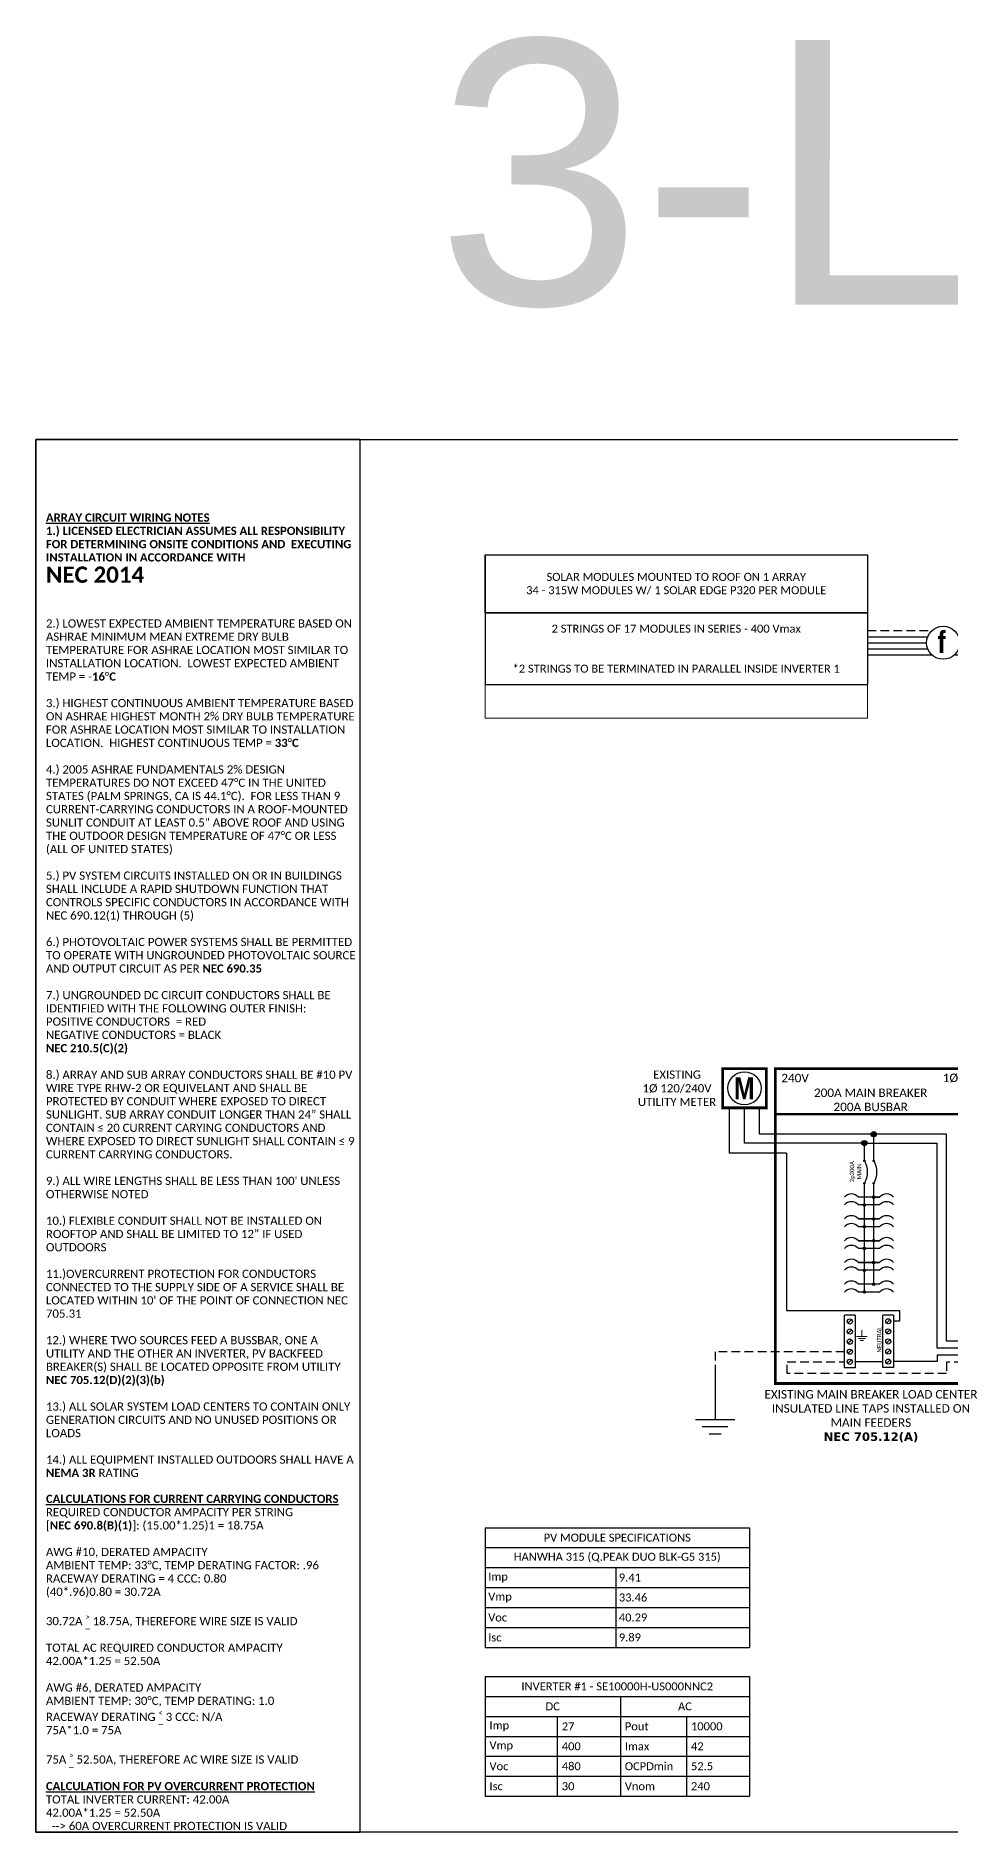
# Model space of a CAD drawing. Header units: feet. Extents: x -13431 to 10347, y 12869 to 29871.
# Drawn here: x 6130 to 6525, y 16895 to 17670 of the extents above; entities that cross this region are included whole.
import ezdxf

# ---------------------------------------------------------------- set-up
doc = ezdxf.new("R2010")
doc.units = ezdxf.units.FT
doc.header["$MEASUREMENT"] = 0
doc.linetypes.add('HIDDEN', pattern=[0.375, 0.25, -0.125])
doc.layers.add('LOCKED (NO PRINT)', color=7, linetype='Continuous', plot=False)
doc.layers.add('LOCKED (PRINT)', color=7, linetype='Continuous')
doc.styles.add('ONE LINE TXT', font='techb___.ttf')
doc.styles.get("Standard").update_dxf_attribs({"font": 'CALIBRI.TTF'})
doc.styles.add('TITLE BBLOCK TEXT', font='ARIALUNI.TTF')

# ---------------------------------------------------------------- blocks, each defined once
blk = doc.blocks.new('*U232')
at = {"layer": 'LOCKED (PRINT)', "color": 1, "insert": (4.33, 153.23), "char_height": 3.5433, "width": 133.5006, "attachment_point": 7, "line_spacing_factor": 0.97}
blk.add_mtext('{\\fCalibri|b1|i0|c0|p34;\\LARRAY CIRCUIT WIRING NOTES\\l\\P1.) LICENSED ELECTRICIAN ASSUMES ALL RESPONSIBILITY FOR DETERMINING ONSITE CONDITIONS AND  EXECUTING INSTALLATION IN ACCORDANCE WITH\\P\\H1.9756x;NEC 2014\\fCalibri|b0|i0|c0|p34;\\H0.50618x;\\P\\H0.99999x;\\P\\P2.) LOWEST EXPECTED AMBIENT TEMPERATURE BASED ON ASHRAE MINIMUM MEAN EXTREME DRY BULB TEMPERATURE FOR ASHRAE LOCATION MOST SIMILAR TO INSTALLATION LOCATION.  LOWEST EXPECTED AMBIENT TEMP = -\\fCalibri|b1|i0|c0|p34;16\\fCalibri|b0|i0|c0|p34;°\\fCalibri|b1|i0|c0|p34;C\\P\\fCalibri|b0|i0|c0|p34;\\P}3.) HIGHEST CONTINUOUS AMBIENT TEMPERATURE BASED ON ASHRAE HIGHEST MONTH 2% DRY BULB TEMPERATURE FOR ASHRAE LOCATION MOST SIMILAR TO INSTALLATION LOCATION.  HIGHEST CONTINUOUS TEMP = {\\fCalibri|b1|i0|c0|p34;33}°{\\fCalibri|b1|i0|c0|p34;C}\\P\\P4.) 2005 ASHRAE FUNDAMENTALS 2% DESIGN TEMPERATURES DO NOT EXCEED 47°C IN THE UNITED STATES (PALM SPRINGS, CA IS 44.1°C).  FOR LESS THAN 9 CURRENT-CARRYING CONDUCTORS IN A ROOF-MOUNTED SUNLIT CONDUIT AT LEAST 0.5" ABOVE ROOF AND USING THE OUTDOOR DESIGN TEMPERATURE OF 47°C OR LESS (ALL OF UNITED STATES)\\P\\P5.) PV SYSTEM CIRCUITS INSTALLED ON OR IN BUILDINGS SHALL INCLUDE A RAPID SHUTDOWN FUNCTION THAT CONTROLS SPECIFIC CONDUCTORS IN ACCORDANCE WITH NEC 690.12(1) THROUGH (5)\\P\\P6.) PHOTOVOLTAIC POWER SYSTEMS SHALL BE PERMITTED TO OPERATE WITH UNGROUNDED PHOTOVOLTAIC SOURCE AND OUTPUT CIRCUIT AS PER {\\fCalibri|b1|i0|c0|p34;NEC 690.35\\P\\P}7.) UNGROUNDED DC CIRCUIT CONDUCTORS SHALL BE IDENTIFIED WITH THE FOLLOWING OUTER FINISH: POSITIVE CONDUCTORS  = RED\\PNEGATIVE CONDUCTORS = BLACK\\P{\\fCalibri|b1|i0|c0|p34;NEC 210.5(C)(2) \\P}\\P8.) ARRAY AND SUB ARRAY CONDUCTORS SHALL BE #10 PV WIRE TYPE RHW-2 OR EQUIVELANT AND SHALL BE PROTECTED BY CONDUIT WHERE EXPOSED TO DIRECT SUNLIGHT. SUB ARRAY CONDUIT LONGER THAN 24” SHALL CONTAIN ≤ 20 CURRENT CARYING CONDUCTORS AND WHERE EXPOSED TO DIRECT SUNLIGHT SHALL CONTAIN ≤ 9 CURRENT CARRYING CONDUCTORS.\\P\\P9.) ALL WIRE LENGTHS SHALL BE LESS THAN 100\' UNLESS OTHERWISE NOTED  \\P\\P10.) FLEXIBLE CONDUIT SHALL NOT BE INSTALLED ON ROOFTOP AND SHALL BE LIMITED TO 12” IF USED OUTDOORS \\P\\P11.)OVERCURRENT PROTECTION FOR CONDUCTORS CONNECTED TO THE SUPPLY SIDE OF A SERVICE SHALL BE LOCATED WITHIN 10\' OF THE POINT OF CONNECTION NEC 705.31\\P\\P12.) WHERE TWO SOURCES FEED A BUSSBAR, ONE A UTILITY AND THE OTHER AN INVERTER, PV BACKFEED BREAKER(S) SHALL BE LOCATED OPPOSITE FROM UTILITY\\P{\\fCalibri|b1|i0|c0|p34;NEC 705.12(D)(2)(3)(b)} \\P\\P13.) ALL SOLAR SYSTEM LOAD CENTERS TO CONTAIN ONLY GENERATION CIRCUITS AND NO UNUSED POSITIONS OR LOADS\\P\\P14.) ALL EQUIPMENT INSTALLED OUTDOORS SHALL HAVE A {\\fCalibri|b1|i0|c0|p34;NEMA 3R} RATING', dxfattribs=at)
blk = doc.blocks.new('lineTapPanel')
at = {"linetype": 'Continuous'}
h = blk.add_hatch(color=254, dxfattribs=at)
h.dxf.hatch_style = 1
edge = h.paths.add_edge_path()
edge.add_arc((-42.47, 94.51), 1.11, 0, 360)
h = blk.add_hatch(color=254, dxfattribs=at)
h.dxf.hatch_style = 1
edge = h.paths.add_edge_path()
edge.add_arc((-38.44, 98.34), 1.11, 0, 360)
h = blk.add_hatch(color=1, dxfattribs=at)
h.dxf.hatch_style = 1
edge = h.paths.add_edge_path()
edge.add_arc((-42.47, 86.8), 0.291, 0, 360)
h = blk.add_hatch(color=1, dxfattribs=at)
h.dxf.hatch_style = 1
edge = h.paths.add_edge_path()
edge.add_arc((-38.44, 86.8), 0.291, 0, 360)
h = blk.add_hatch(color=1, dxfattribs=at)
h.dxf.hatch_style = 1
edge = h.paths.add_edge_path()
edge.add_arc((-42.47, 77.16), 0.291, 0, 360)
h = blk.add_hatch(color=1, dxfattribs=at)
h.dxf.hatch_style = 1
edge = h.paths.add_edge_path()
edge.add_arc((-38.44, 71.16), 0.528, 0, 360)
h = blk.add_hatch(color=1, dxfattribs=at)
h.dxf.hatch_style = 1
edge = h.paths.add_edge_path()
edge.add_arc((-38.44, 77.16), 0.291, 0, 360)
h = blk.add_hatch(color=1, dxfattribs=at)
h.dxf.hatch_style = 1
edge = h.paths.add_edge_path()
edge.add_arc((-42.47, 67.78), 0.528, 0, 360)
h = blk.add_hatch(color=1, dxfattribs=at)
h.dxf.hatch_style = 1
edge = h.paths.add_edge_path()
edge.add_arc((-38.44, 61.76), 0.528, 0, 360)
h = blk.add_hatch(color=1, dxfattribs=at)
h.dxf.hatch_style = 1
edge = h.paths.add_edge_path()
edge.add_arc((-42.47, 58.38), 0.528, 0, 360)
h = blk.add_hatch(color=1, dxfattribs=at)
h.dxf.hatch_style = 1
edge = h.paths.add_edge_path()
edge.add_arc((-42.47, 48.98), 0.528, 0, 360)
h = blk.add_hatch(color=1, dxfattribs=at)
h.dxf.hatch_style = 1
edge = h.paths.add_edge_path()
edge.add_arc((-38.44, 52.36), 0.528, 0, 360)
h = blk.add_hatch(color=1, dxfattribs=at)
h.dxf.hatch_style = 1
edge = h.paths.add_edge_path()
edge.add_arc((-42.47, 39.58), 0.528, 0, 360)
h = blk.add_hatch(color=1, dxfattribs=at)
h.dxf.hatch_style = 1
edge = h.paths.add_edge_path()
edge.add_arc((-38.44, 42.95), 0.528, 0, 360)
h = blk.add_hatch(color=1, dxfattribs=at)
h.dxf.hatch_style = 1
edge = h.paths.add_edge_path()
edge.add_arc((-38.44, 33.55), 0.528, 0, 360)
h = blk.add_hatch(color=1, dxfattribs=at)
h.dxf.hatch_style = 1
edge = h.paths.add_edge_path()
edge.add_arc((-42.47, 30.17), 0.528, 0, 360)
at = {"color": 253, "linetype": 'Continuous'}
for p, q in [((-100.73, 90.2), (-100.73, 109.7)), ((-76.04, 90.2), (-100.73, 90.2)), ((-76.04, 90.2), (-76.04, 22.16)), ((-76.04, 22.16), (-27.25, 22.16)), ((-27.25, 17.57), (-29.89, 17.57)), ((-27.25, 22.16), (-27.25, 17.57)), ((-11.01, 0.16), (-29.89, 0.16)), ((0, 3), (-11.01, 3)), ((-11.01, 3), (-11.01, 0.16))]:
    blk.add_line(p, q, dxfattribs=at)
at = {"color": 10, "linetype": 'Continuous'}
for p, q in [((-94.24, 94.51), (-94.24, 109.7)), ((-43.58, 94.51), (-94.24, 94.51)), ((-42.47, 87.09), (-42.47, 93.4)), ((-41.36, 94.51), (-10.98, 94.51)), ((-10.98, 6), (-10.98, 94.51)), ((-42.47, 30.17), (-42.47, 76.87)), ((-35.88, 67.78), (-45.04, 67.78)), ((-35.88, 58.38), (-45.04, 58.38)), ((-35.88, 48.98), (-45.04, 48.98)), ((-35.88, 39.58), (-45.04, 39.58)), ((-35.88, 30.17), (-45.04, 30.17)), ((0, 6), (-10.98, 6))]:
    blk.add_line(p, q, dxfattribs=at)
at = {"color": 7, "linetype": 'Continuous'}
for p, q in [((-87.75, 98.34), (-87.75, 109.7)), ((-39.56, 98.34), (-87.75, 98.34)), ((-38.44, 87.09), (-38.44, 97.23)), ((-6.96, 9), (-6.96, 98.34)), ((-35.88, 71.16), (-45.04, 71.16)), ((-38.44, 61.76), (-38.44, 76.87)), ((-38.44, 71.16), (-35.88, 71.16)), ((-45.04, 61.76), (-35.88, 61.76)), ((-35.88, 61.76), (-45.04, 61.76)), ((-38.44, 52.36), (-38.44, 61.76)), ((-45.04, 52.36), (-35.88, 52.36)), ((-35.88, 52.36), (-45.04, 52.36)), ((-38.44, 42.95), (-38.44, 52.36)), ((-45.04, 42.95), (-35.88, 42.95)), ((-35.88, 42.95), (-45.04, 42.95)), ((-38.44, 33.55), (-38.44, 42.95)), ((-35.88, 33.55), (-45.04, 33.55))]:
    blk.add_line(p, q, dxfattribs=at)
at = {"lineweight": 50}
blk.add_line((-80.92, 106.95), (0, 106.95), dxfattribs=at)
at = {"color": 7}
for p, q in [((-6.96, 98.34), (-37.33, 98.34)), ((0, 9), (-6.96, 9))]:
    blk.add_line(p, q, dxfattribs=at)
at = {"color": 1, "linetype": 'Continuous'}
for p, q in [((-51.03, -2.51), (-51.03, 20.23)), ((-46.49, 20.23), (-51.03, 20.23)), ((-46.49, 20.23), (-46.49, -2.51)), ((-34.43, -2.43), (-34.43, 20.16)), ((-29.89, 20.16), (-34.43, 20.16)), ((-29.89, 20.16), (-29.89, -2.43)), ((-46.49, -2.51), (-51.03, -2.51)), ((-29.89, -2.43), (-34.43, -2.43))]:
    blk.add_line(p, q, dxfattribs=at)
at = {"color": 4, "linetype": 'Continuous'}
for p, q in [((-47.97, 18.28), (-49.55, 16.71)), ((-31.37, 18.35), (-32.94, 16.78)), ((-47.97, 13.93), (-49.55, 12.36)), ((-47.97, 9.58), (-49.55, 8.01)), ((-31.37, 14), (-32.94, 12.43)), ((-31.37, 9.65), (-32.94, 8.08)), ((-47.97, 5.23), (-49.55, 3.66)), ((-47.97, 0.88), (-49.55, -0.69)), ((-31.37, 5.3), (-32.94, 3.73)), ((-31.37, 0.95), (-32.94, -0.62))]:
    blk.add_line(p, q, dxfattribs=at)
at = {"color": 92, "linetype": 'HIDDEN', "ltscale": 15}
for p, q in [((-51.03, 4.44), (-106.89, 4.44)), ((-106.89, 4.44), (-106.89, -4.87)), ((-75.84, -4.96), (-75.84, 0.09)), ((-75.84, 0.09), (-51.03, 0.09)), ((0, 0), (-6.96, 0)), ((-6.96, -4.96), (-75.84, -4.96)), ((-6.96, 0), (-6.96, -4.96))]:
    blk.add_line(p, q, dxfattribs=at)
at = {"color": 92, "linetype": 'Continuous', "ltscale": 15}
blk.add_line((-34.43, 0.09), (-46.49, 0.09), dxfattribs=at)
at = {"color": 92, "ltscale": 15}
blk.add_line((-106.89, -4.87), (-106.89, -24.84), dxfattribs=at)
at = {"lineweight": 50, "const_width": 1.19}
for points in [[(-103.67, 109.7), (-103.67, 126.59), (-84.82, 126.59), (-84.82, 109.7)], [(-80.92, -9.3), (-80.92, 126.59), (0, 126.59), (0, -9.3)]]:
    blk.add_lwpolyline(points, close=True, dxfattribs=at)
at = {"color": 92, "linetype": 'Continuous', "lineweight": 5, "ltscale": 0.05, "flags": 128}
for points in [[(-45.88, 10.97), (-41.2, 10.97)], [(-42.01, 10.1), (-45.07, 10.1)], [(-42.82, 9.23), (-44.25, 9.23)], [(-43.54, 13.81), (-43.54, 10.97)]]:
    blk.add_lwpolyline(points, dxfattribs=at)
at = {"color": 92, "linetype": 'Continuous', "ltscale": 4, "flags": 128}
for points in [[(-115.37, -24.84), (-98.41, -24.84)], [(-101.35, -27.98), (-112.43, -27.98)], [(-104.29, -31.12), (-109.49, -31.12)]]:
    blk.add_lwpolyline(points, dxfattribs=at)
at = {"linetype": 'Continuous'}
blk.add_circle((-94.24, 118.15), 7.15, dxfattribs=at)
at = {"color": 7, "linetype": 'Continuous'}
for centre in [(-42.47, 94.51), (-38.44, 98.34), (-38.44, 98.34)]:
    blk.add_circle(centre, 1.11, dxfattribs=at)
at = {"color": 1, "linetype": 'Continuous'}
for centre, radius in [((-42.47, 86.8), 0.291), ((-38.44, 86.8), 0.291), ((-42.47, 77.16), 0.291), ((-38.44, 71.16), 0.528), ((-38.44, 77.16), 0.291), ((-42.47, 67.78), 0.528), ((-38.44, 61.76), 0.528), ((-42.47, 58.38), 0.528), ((-42.47, 48.98), 0.528), ((-38.44, 52.36), 0.528), ((-42.47, 39.58), 0.528), ((-38.44, 42.95), 0.528), ((-38.44, 33.55), 0.528), ((-42.47, 30.17), 0.528)]:
    blk.add_circle(centre, radius, dxfattribs=at)
at = {"color": 4, "linetype": 'Continuous'}
for centre in [(-48.76, 17.49), (-32.16, 17.57), (-48.76, 13.14), (-48.76, 8.79), (-32.16, 13.21), (-32.16, 8.86), (-48.76, 4.44), (-48.76, 0.09), (-32.16, 4.51), (-32.16, 0.16)]:
    blk.add_circle(centre, 1.11, dxfattribs=at)
at = {"color": 1, "linetype": 'Continuous'}
for centre, radius, start, end in [((-50.14, 81.98), 9.06, 327.87082, 32.12918), ((-46.11, 81.98), 9.06, 327.87082, 32.12918), ((-48.03, 68.62), 3.93, 40.3392, 139.6608), ((-32.88, 68.62), 3.93, 40.3392, 139.6608), ((-48.03, 65.24), 3.93, 40.3392, 139.6608), ((-48.03, 59.21), 3.93, 40.3392, 139.6608), ((-32.88, 65.24), 3.93, 40.3392, 139.6608), ((-32.88, 59.21), 3.93, 40.3392, 139.6608), ((-48.03, 55.84), 3.93, 40.3392, 139.6608), ((-32.88, 55.84), 3.93, 40.3392, 139.6608), ((-48.03, 49.81), 3.93, 40.3392, 139.6608), ((-48.03, 46.43), 3.93, 40.3392, 139.6608), ((-32.88, 49.81), 3.93, 40.3392, 139.6608), ((-32.88, 46.43), 3.93, 40.3392, 139.6608), ((-48.03, 40.41), 3.93, 40.3392, 139.6608), ((-48.03, 37.03), 3.93, 40.3392, 139.6608), ((-32.88, 40.41), 3.93, 40.3392, 139.6608), ((-32.88, 37.03), 3.93, 40.3392, 139.6608), ((-48.03, 31.01), 3.93, 40.3392, 139.6608), ((-48.03, 27.63), 3.93, 40.3392, 139.6608), ((-32.88, 31.01), 3.93, 40.3392, 139.6608), ((-32.88, 27.63), 3.93, 40.3392, 139.6608)]:
    blk.add_arc(centre, radius, start, end, dxfattribs=at)
at = {"color": 253, "linetype": 'Continuous', "style": 'ONE LINE TXT'}
blk.add_text('M', height=9.38, dxfattribs=at).set_placement((-98.8, 113.43))
at = {"color": 4, "linetype": 'Continuous'}
blk.add_text('NEUTRAL', height=1.874, rotation=90, dxfattribs=at).set_placement((-35.08, 4.08))
at = {"color": 1, "attachment_point": 5}
for s, width, gutter_width, heights, insert, char_height in [('EXISTING\\P1Ø 120/240V UTILITY METER', 37.8067, 7.17, [0], (-123.35, 118.13), 3.5433), ('240V', 0.1481, 0.75, [0], (-72.39, 122.54), 3.658), ('1Ø', 0.1481, 0.75, [0], (-5.31, 122.54), 3.658), ('200A MAIN BREAKER\\P200A BUSBAR', 72.4998, 0.75, [0], (-39.75, 113.14), 3.6576), ('EXISTING MAIN BREAKER LOAD CENTER INSULATED LINE TAPS INSTALLED ON MAIN FEEDERS\\P{\\fVerdana|b1|i0|c0|p34;NEC 705.12(A)}', 98.9176, 7.17, [106.42], (-39.63, -23.42), 3.6576)]:
    blk.add_mtext_dynamic_manual_height_columns(s, width=width, gutter_width=gutter_width, heights=heights, dxfattribs=dict(at, insert=insert, char_height=char_height))
at = {"color": 4, "linetype": 'Continuous', "insert": (-46.25, 82.15), "char_height": 1.874, "attachment_point": 5, "rotation": 90}
blk.add_mtext_dynamic_manual_height_columns('2p200A\\PMAIN', width=0.1481, gutter_width=0.75, heights=[0], dxfattribs=at)
blk = doc.blocks.new('*U253')
at = {"color": 7}
blk.add_blockref('lineTapPanel', (0, 0), dxfattribs=at)
blk = doc.blocks.new('*T258')
at = {"color": 0, "lineweight": -2, "transparency": 16777216}
for p, q in [((0, 0), (114.19, 0)), ((0, 0), (0, -51.7)), ((114.19, 0), (114.19, -51.7)), ((0, -8.62), (114.19, -8.62)), ((58.43, -8.62), (58.43, -51.7)), ((0, -17.23), (114.19, -17.23)), ((31.22, -17.23), (31.22, -51.7)), ((86.98, -17.23), (86.98, -51.7)), ((0, -25.85), (114.19, -25.85)), ((0, -34.47), (114.19, -34.47)), ((0, -43.08), (114.19, -43.08)), ((0, -51.7), (114.19, -51.7))]:
    blk.add_line(p, q, dxfattribs=at)
at = {"color": 0, "linetype": 'Continuous', "transparency": 16777216, "char_height": 3.4544}
for s, insert, width, attachment_point in [('{\\fCalibri|b0|i0|c0;INVERTER #1 - SE10000H-US000NNC2', (57.09, -4.31), 110.3293, 5), ('{\\fCalibri|b0|i0|c0;DC', (29.22, -12.93), 54.5755, 5), ('{\\fCalibri|b0|i0|c0;AC', (86.31, -12.93), 51.8976, 5), ('{\\fCalibri|b0|i0|c0;Imp', (1.93, -21.54), 27.3681, 4), ('{\\fCalibri|b0|i0|c0;27', (33.15, -21.54), 23.3513, 4), ('{\\fCalibri|b0|i0|c0;Pout', (60.36, -21.54), 24.6902, 4), ('{\\fCalibri|b0|i0|c0;10000', (88.91, -21.54), 23.3513, 4), ('{\\fCalibri|b0|i0|c0;Vmp', (1.93, -30.16), 27.3681, 4), ('{\\fCalibri|b0|i0|c0;400', (33.15, -30.16), 23.3513, 4), ('{\\fCalibri|b0|i0|c0;Imax', (60.36, -30.16), 24.6902, 4), ('{\\fCalibri|b0|i0|c0;42', (88.91, -30.16), 23.3513, 4), ('{\\fCalibri|b0|i0|c0;Voc', (1.93, -38.78), 27.3681, 4), ('{\\fCalibri|b0|i0|c0;480', (33.15, -38.78), 23.3513, 4), ('{\\fCalibri|b0|i0|c0;OCPDmin', (60.36, -38.78), 24.6902, 4), ('{\\fCalibri|b0|i0|c0;52.5', (88.91, -38.78), 23.3513, 4), ('{\\fCalibri|b0|i0|c0;Isc', (1.93, -47.39), 27.3681, 4), ('{\\fCalibri|b0|i0|c0;30', (33.15, -47.39), 23.3513, 4), ('{\\fCalibri|b0|i0|c0;Vnom', (60.36, -47.39), 24.6902, 4), ('{\\fCalibri|b0|i0|c0;240', (88.91, -47.39), 23.3513, 4)]:
    blk.add_mtext(s, dxfattribs=dict(at, insert=insert, width=width, attachment_point=attachment_point))
blk = doc.blocks.new('*T259')
at = {"color": 0, "lineweight": -2, "transparency": 16777216}
for p, q in [((0, 0), (114.19, 0)), ((0, 0), (0, -51.69)), ((114.19, 0), (114.19, -51.69)), ((0, -8.62), (114.19, -8.62)), ((0, -17.23), (114.19, -17.23)), ((56.41, -17.23), (56.41, -51.69)), ((0, -25.85), (114.19, -25.85)), ((0, -34.46), (114.19, -34.46)), ((0, -43.08), (114.19, -43.08)), ((0, -51.69), (114.19, -51.69))]:
    blk.add_line(p, q, dxfattribs=at)
at = {"color": 0, "linetype": 'Continuous', "transparency": 16777216, "char_height": 3.4544}
for s, insert, width, attachment_point in [('{\\fCalibri|b0|i0|c0;PV MODULE SPECIFICATIONS', (57.09, -4.31), 111.433, 5), ('{\\fCalibri|b0|i0|c0;HANWHA 315 (Q.PEAK DUO BLK-G5 315)', (57.09, -12.92), 111.433, 5), ('{\\fCalibri|b0|i0|c0;Imp', (1.38, -21.54), 53.6551, 4), ('{\\fCalibri|b0|i0|c0;9.41', (57.78, -21.54), 55.0254, 4), ('{\\fCalibri|b0|i0|c0;Vmp', (1.38, -30.15), 53.6551, 4), ('{\\fCalibri|b0|i0|c0;33.46', (57.78, -30.15), 55.0254, 4), ('{\\fCalibri|b0|i0|c0;Voc', (1.38, -38.77), 53.6551, 4), ('{\\fCalibri|b0|i0|c0;40.29', (57.78, -38.77), 55.0254, 4), ('{\\fCalibri|b0|i0|c0;Isc', (1.38, -47.39), 53.6551, 4), ('{\\fCalibri|b0|i0|c0;9.89', (57.78, -47.39), 55.0254, 4)]:
    blk.add_mtext(s, dxfattribs=dict(at, insert=insert, width=width, attachment_point=attachment_point))
blk = doc.blocks.new('*T257')
at = {"color": 0, "lineweight": -2, "transparency": 16777216}
for p, q in [((0, 0), (165.11, 0)), ((0, 0), (0, -56)), ((165.11, 0), (165.11, -56)), ((0, -25.14), (165.11, -25.14)), ((0, -56), (165.11, -56))]:
    blk.add_line(p, q, dxfattribs=at)
at = {"layer": 'Defpoints', "color": 8, "linetype": 'ByBlock', "lineweight": 0, "transparency": 16777216}
for p, q in [((0, -56), (0, -70.62)), ((165.11, -56), (165.11, -70.62)), ((0, -70.62), (165.11, -70.62))]:
    blk.add_line(p, q, dxfattribs=at)
at = {"color": 0, "linetype": 'Continuous', "transparency": 16777216, "char_height": 3.4544, "width": 155.095, "attachment_point": 5}
for s, insert in [('{\\fCalibri|b0|i0|c0;SOLAR MODULES MOUNTED TO ROOF ON 1 ARRAY^J34 - 315W MODULES W/ 1 SOLAR EDGE P320 PER MODULE', (82.56, -12.57)), ('{\\fCalibri|b0|i0|c0;2 STRINGS OF 17 MODULES IN SERIES - 400 Vmax^J^J^J*2 STRINGS TO BE TERMINATED IN PARALLEL INSIDE INVERTER 1', (82.56, -40.57))]:
    blk.add_mtext(s, dxfattribs=dict(at, insert=insert))
blk = doc.blocks.new('string1')
at = {"color": 10, "linetype": 'Continuous'}
for p, q in [((-412.25, 269.3), (-386.03, 269.3)), ((-372.93, 269.3), (-334.78, 269.3)), ((-297, 269.3), (23.33, 269.3)), ((23.33, 269.3), (23.33, 20.94)), ((7.45, 0), (0, 0)), ((7.45, -4.11), (7.45, 0)), ((23.33, -0.31), (23.33, -18.41)), ((23.33, -18.41), (7.45, -18.41))]:
    blk.add_line(p, q, dxfattribs=at)
at = {"color": 7, "linetype": 'Continuous'}
for p, q in [((-412.25, 266.68), (-384.42, 266.68)), ((-374.73, 266.68), (-334.78, 266.68)), ((-297, 266.68), (20.71, 266.68)), ((20.71, 266.68), (20.71, 20.82)), ((20.71, -0.42), (20.71, -15.79)), ((4.87, -19.9), (0, -19.9)), ((20.71, -15.79), (4.87, -15.79)), ((4.87, -15.79), (4.87, -19.9))]:
    blk.add_line(p, q, dxfattribs=at)
at = {"color": 10, "linetype": 'Continuous'}
blk.add_arc((2.32, -11.26), 8.8, 305.65052, 54.34948, dxfattribs=at)

msp = doc.modelspace()

# ---------------------------------------------------------------- linework, layer by layer
at = {"color": 92, "linetype": 'HIDDEN', "ltscale": 15}
msp.add_line((6489.2, 17413.24), (6517.03, 17413.24), dxfattribs=at)
at = {"color": 10, "linetype": 'Continuous'}
msp.add_line((6489.2, 17410.62), (6515.42, 17410.62), dxfattribs=at)
at = {"color": 7, "linetype": 'Continuous'}
msp.add_line((6489.2, 17408), (6514.73, 17408), dxfattribs=at)
at = {"linetype": 'Continuous'}
msp.add_lwpolyline([(6324.09, 17446.02), (6489.2, 17446.02), (6489.2, 17420.88), (6324.09, 17420.88)], close=True, dxfattribs=at)
at = {"color": 7, "linetype": 'Continuous'}
msp.add_circle((6521.87, 17408), 7.14, dxfattribs=at)
at = {"layer": 'LOCKED (NO PRINT)'}
for points in [[(6130.22, 17495.79), (6952.07, 17495.79), (6952.07, 16894.63), (6130.22, 16894.63)], [(6270.18, 17495.79), (6130.22, 17495.79), (6130.22, 16894.63), (6270.18, 16894.63)]]:
    msp.add_lwpolyline(points, close=True, dxfattribs=at)

# ---------------------------------------------------------------- block references
at = {"color": 3}
msp.add_blockref('*U232', (6130.22, 16894.63), dxfattribs=at)
for name, p in [('*T257', (6324.09, 17446.02)), ('*T259', (6324.09, 17026.02)), ('*T258', (6324.09, 16961.8))]:
    msp.add_blockref(name, p)
at = {"color": 10, "linetype": 'Continuous'}
msp.add_blockref('string1', (6901.45, 17136.08), dxfattribs=at)
at = {"color": 7}
msp.add_blockref('*U253', (6530.33, 17097.54), dxfattribs=at)

# ---------------------------------------------------------------- texts
at = {"color": 1, "linetype": 'Continuous', "insert": (6519.41, 17413.04), "char_height": 9.3833, "attachment_point": 1, "style": 'ONE LINE TXT'}
msp.add_mtext_dynamic_manual_height_columns('{\\W1;\\C256;f}', width=0.1385, gutter_width=2.13, heights=[0], dxfattribs=at)
at = {"layer": 'LOCKED (NO PRINT)', "color": 7, "style": 'TITLE BBLOCK TEXT'}
msp.add_text('3-LINE', height=114.235, rotation=359.98856, dxfattribs=at).set_placement((6303.09, 17554.02))
at = {"layer": 'LOCKED (PRINT)', "color": 1, "insert": (6134.54, 17040.24), "char_height": 3.5433, "attachment_point": 1, "line_spacing_factor": 0.97}
msp.add_mtext_dynamic_manual_height_columns('\\A1;{\\fCalibri|b1|i0|c0|p34;\\LCALCULATIONS FOR CURRENT CARRYING CONDUCTORS\\P}REQUIRED CONDUCTOR AMPACITY PER STRING\\P[{\\fCalibri|b1|i0|c0|p34;NEC 690.8(B)(1)}]: (15.00*1.25)1 = 18.75A\\P\\PAWG #10, DERATED AMPACITY\\PAMBIENT TEMP: 33°C, TEMP DERATING FACTOR: .96\\PRACEWAY DERATING = 4 CCC: 0.80\\P(40*.96)0.80 = 30.72A\\P\\P30.72A {\\H0.7x;\\S>^ _;\\H1.4286x; 18.75A, THEREFORE WIRE SIZE IS VALID\\P\\PTOTAL AC REQUIRED CONDUCTOR AMPACITY\\P42.00A*1.25 = 52.50A\\P\\fCalibri|b1|i0|c0|p34;\\P\\fCalibri|b0|i0|c0|p34;AWG #6, DERATED AMPACITY\\PAMBIENT TEMP: 30°C, TEMP DERATING: 1.0\\PRACEWAY DERATING \\H0.7x;\\S<^ _;\\H1.4286x; 3 CCC: N/A\\P75A*1.0 = 75A\\P\\fCalibri|b1|i0|c0|p34;\\P\\fCalibri|b0|i0|c0|p34;75A\\fCalibri|b1|i0|c0|p34; \\fCalibri|b0|i0|c0|p34;\\H0.7x;\\S>^ _;\\fCalibri|b1|i0|c0|p34;\\H1.4286x; \\fCalibri|b0|i0|c0|p34;52.50A\\H0.99998x;, THEREFORE AC WIRE SIZE IS VALID\\P\\H0.99996x;\\P\\fCalibri|b1|i0|c0|p34;\\LCALCULATION FOR PV OVERCURRENT PROTECTION\\P\\fCalibri|b0|i0|c0|p34;\\lTOTAL INVERTER CURRENT: 42.00A\\fCalibri|b1|i0|c0|p34;\\P\\fCalibri|b0|i0|c0|p34;42.00A*1.25 = 52.50A\\fCalibri|b1|i0|c0|p34;\\P\\fCalibri|b0|i0|c0|p34;  --> 60A OVERCURRENT PROTECTION IS VALID}', width=185.2761, gutter_width=7.17, heights=[0], dxfattribs=at)

doc.saveas('drawing.dxf')
